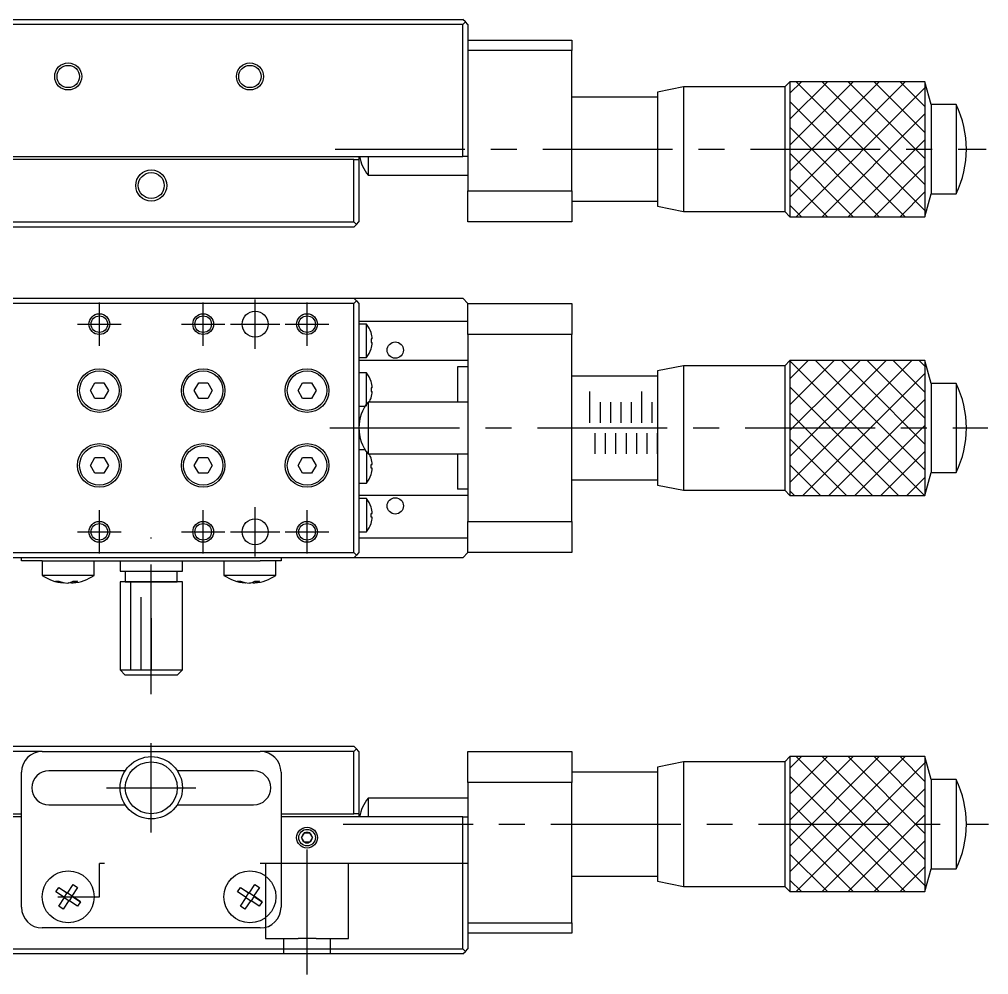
# Model space of a CAD drawing. Extents: x 15 to 335, y 9 to 115.
# Drawn here: x 83.7 to 177, y 23 to 115 of the extents above; entities that cross this region are included whole.
import ezdxf

# ---------------------------------------------------------------- set-up
doc = ezdxf.new("R2010")
doc.units = 0
doc.header["$LTSCALE"] = 10
doc.linetypes.add('CENTER', pattern=[2, 1.25, -0.25, 0.25, -0.25])
doc.linetypes.add('DASHED', pattern=[3.5, 2, -1.5])
doc.layers.get('0').update_dxf_attribs({"linetype": 'CONTINUOUS'})
doc.layers.add('12', color=7, linetype='CONTINUOUS')

msp = doc.modelspace()

# ---------------------------------------------------------------- linework, layer by layer
at = {"color": 7, "linetype": 'CONTINUOUS'}
for p, q in [((56.8935, 115), (126.3935, 115)), ((126.6435, 114.75), (126.3935, 115)), ((126.3935, 114.5), (56.8935, 114.5)), ((126.6435, 114.75), (126.3935, 114.5)), ((126.3935, 101.8), (126.3935, 114.5)), ((126.8935, 114.5), (126.6435, 114.75)), ((126.8935, 114.5), (126.8935, 112)), ((126.8935, 113), (136.8935, 113)), ((136.8935, 113), (136.8935, 112)), ((136.8935, 112), (126.8935, 112)), ((126.8935, 112), (126.8935, 103.5)), ((126.8935, 112), (126.8935, 103.5)), ((136.8935, 98.5), (136.8935, 112)), ((147.643499, 108.499996), (145.1435, 107.999997)), ((147.643499, 108.499996), (147.643499, 96.500004)), ((157.393504, 108.499996), (147.643499, 108.499996)), ((157.893506, 108.999999), (157.393504, 108.499996)), ((157.393504, 108.499996), (157.393504, 96.500004)), ((157.893506, 108.999999), (157.893506, 96.000001)), ((170.893507, 108.999999), (157.893506, 108.999999)), ((170.893507, 108.999999), (170.893507, 96.000001)), ((171.482995, 106.8), (170.893507, 108.999999)), ((145.1435, 107.5), (136.8935, 107.5)), ((145.1435, 107.999997), (145.1435, 97.000003)), ((171.482995, 106.8), (171.482995, 98.2)), ((173.893506, 106.8), (171.482995, 106.8)), ((173.893506, 106.8), (173.893506, 98.2)), ((126.8935, 103.5), (126.8935, 101.8)), ((126.8935, 103.5), (126.8935, 101.8)), ((56.8935, 101.8), (126.3935, 101.8)), ((116.3935, 101.8), (116.3935, 101.5)), ((117.271009, 101.8), (117.271009, 100.000004)), ((126.8935, 101.8), (126.3935, 101.8)), ((126.8935, 101.8), (126.8935, 98.5)), ((115.8935, 101.5), (56.8935, 101.5)), ((115.8935, 95.5), (115.8935, 101.5)), ((115.8935, 101.5), (116.3935, 101.5)), ((116.3935, 101.5), (116.3935, 95.5)), ((117.271009, 100.000004), (126.8935, 100.000004)), ((126.8935, 98.5), (136.8935, 98.5)), ((126.8935, 95.5), (126.8935, 98.5)), ((136.8935, 98.5), (136.8935, 95.5)), ((170.893507, 96.000001), (171.482995, 98.2)), ((171.482995, 98.2), (173.893506, 98.2)), ((136.8935, 97.5), (145.1435, 97.5)), ((145.1435, 97.000003), (147.643499, 96.500004)), ((147.643499, 96.500004), (157.393504, 96.500004)), ((157.393504, 96.500004), (157.893506, 96.000001)), ((56.8935, 95.5), (115.8935, 95.5)), ((115.8935, 95.5), (116.1435, 95.25)), ((116.1435, 95.25), (115.8935, 95)), ((116.1435, 95.25), (116.3935, 95.5)), ((136.8935, 95.5), (126.8935, 95.5)), ((157.893506, 96.000001), (170.893507, 96.000001)), ((115.8935, 95), (56.8935, 95)), ((56.8935, 88.15), (115.8935, 88.15)), ((115.8935, 88.15), (116.1435, 87.9)), ((115.8935, 88.15), (126.3935, 88.15)), ((116.1435, 87.9), (115.8935, 87.65)), ((116.1435, 87.9), (116.3935, 87.65)), ((126.8935, 87.65), (126.3935, 88.15)), ((115.8935, 87.65), (56.8935, 87.65)), ((115.8935, 63.65), (115.8935, 87.65)), ((116.3935, 87.65), (116.3935, 84.675)), ((126.8935, 87.65), (136.8935, 87.65)), ((126.8935, 84.65), (126.8935, 87.65)), ((136.8935, 87.65), (136.8935, 84.65)), ((116.3935, 85.95), (126.8935, 85.95)), ((117.114437, 85.65), (116.3935, 85.65)), ((117.114437, 84.05), (117.114437, 85.65)), ((116.3935, 84.675), (116.3935, 83.425)), ((117.114437, 82.45), (117.114437, 84.05)), ((117.566107, 84.837867), (117.560223, 84.834997)), ((117.566107, 84.837867), (117.560223, 84.834997)), ((117.680506, 84.23), (117.560223, 84.23)), ((117.560223, 84.23), (117.560223, 83.87)), ((126.8935, 84.65), (126.8935, 66.65)), ((136.8935, 84.65), (126.8935, 84.65)), ((136.8935, 66.65), (136.8935, 84.65)), ((116.3935, 83.425), (116.3935, 79.975)), ((117.560223, 83.87), (117.680506, 83.87)), ((117.560223, 83.265003), (117.566107, 83.262133)), ((117.560223, 83.265003), (117.566107, 83.262133)), ((116.3935, 82.45), (117.114437, 82.45)), ((126.8935, 82.15), (116.3935, 82.15)), ((157.893506, 82.149999), (157.393504, 81.649996)), ((157.893506, 82.149999), (157.893506, 69.150001)), ((170.893507, 82.149999), (157.893506, 82.149999)), ((170.893507, 82.149999), (170.893507, 69.150001)), ((171.482995, 79.95), (170.893507, 82.149999)), ((126.8935, 81.528775), (125.8935, 81.528775)), ((125.8935, 81.528775), (125.8935, 78.149996)), ((147.643499, 81.649996), (145.1435, 81.149997)), ((147.643499, 81.649996), (147.643499, 69.650004)), ((157.393504, 81.649996), (147.643499, 81.649996)), ((157.393504, 81.649996), (157.393504, 69.650004)), ((117.114437, 80.95), (116.3935, 80.95)), ((117.114437, 77.75), (117.114437, 80.95)), ((145.1435, 80.65), (136.8935, 80.65)), ((145.1435, 81.149997), (145.1435, 70.150003)), ((90.527474, 79.25), (90.960487, 80)), ((90.960487, 80), (91.826512, 80)), ((91.826512, 80), (92.259525, 79.25)), ((100.527474, 79.25), (100.960487, 80)), ((100.960487, 80), (101.826512, 80)), ((101.826512, 80), (102.259525, 79.25)), ((110.527474, 79.25), (110.960487, 80)), ((110.960487, 80), (111.826512, 80)), ((111.826512, 80), (112.259525, 79.25)), ((116.3935, 79.975), (116.3935, 78.725)), ((117.566107, 80.137867), (117.560223, 80.134997)), ((117.680506, 79.53), (117.560223, 79.53)), ((117.560223, 79.53), (117.560223, 79.17)), ((171.482995, 79.95), (171.482995, 71.35)), ((173.893506, 79.95), (171.482995, 79.95)), ((173.893506, 79.95), (173.893506, 71.35)), ((90.960487, 78.5), (90.527474, 79.25)), ((91.826512, 78.5), (90.960487, 78.5)), ((92.259525, 79.25), (91.826512, 78.5)), ((100.960487, 78.5), (100.527474, 79.25)), ((101.826512, 78.5), (100.960487, 78.5)), ((102.259525, 79.25), (101.826512, 78.5)), ((110.960487, 78.5), (110.527474, 79.25)), ((111.826512, 78.5), (110.960487, 78.5)), ((112.259525, 79.25), (111.826512, 78.5)), ((116.3935, 78.725), (116.3935, 72.575)), ((117.560223, 79.17), (117.680506, 79.17)), ((117.560223, 78.565003), (117.566107, 78.562133)), ((116.3935, 77.75), (116.989101, 77.75)), ((117.271009, 78.149996), (117.271009, 73.150004)), ((126.8935, 78.149996), (117.271009, 78.149996)), ((116.989098, 73.55), (116.3935, 73.55)), ((117.114437, 73.359213), (117.114437, 70.35)), ((117.271009, 73.150004), (126.8935, 73.150004)), ((125.8935, 73.150004), (125.8935, 69.771225)), ((90.527474, 72.05), (90.960487, 72.8)), ((90.960487, 71.3), (90.527474, 72.05)), ((90.960487, 72.8), (91.826512, 72.8)), ((91.826512, 72.8), (92.259525, 72.05)), ((92.259525, 72.05), (91.826512, 71.3)), ((100.527474, 72.05), (100.960487, 72.8)), ((100.960487, 71.3), (100.527474, 72.05)), ((100.960487, 72.8), (101.826512, 72.8)), ((101.826512, 72.8), (102.259525, 72.05)), ((102.259525, 72.05), (101.826512, 71.3)), ((110.527474, 72.05), (110.960487, 72.8)), ((110.960487, 71.3), (110.527474, 72.05)), ((110.960487, 72.8), (111.826512, 72.8)), ((111.826512, 72.8), (112.259525, 72.05)), ((112.259525, 72.05), (111.826512, 71.3)), ((116.3935, 72.575), (116.3935, 71.325)), ((117.560223, 72.734997), (117.566107, 72.737867)), ((117.560223, 72.13), (117.680506, 72.13)), ((117.560223, 71.77), (117.560223, 72.13)), ((91.826512, 71.3), (90.960487, 71.3)), ((101.826512, 71.3), (100.960487, 71.3)), ((111.826512, 71.3), (110.960487, 71.3)), ((116.3935, 71.325), (116.3935, 67.875)), ((117.680506, 71.77), (117.560223, 71.77)), ((117.566107, 71.162133), (117.560223, 71.165003)), ((170.893507, 69.150001), (171.482995, 71.35)), ((171.482995, 71.35), (173.893506, 71.35)), ((116.3935, 70.35), (117.114437, 70.35)), ((136.8935, 70.65), (145.1435, 70.65)), ((145.1435, 70.150003), (147.643499, 69.650004)), ((126.8935, 69.15), (116.3935, 69.15)), ((126.8935, 69.771225), (125.8935, 69.771225)), ((147.643499, 69.650004), (157.393504, 69.650004)), ((157.393504, 69.650004), (157.893506, 69.150001)), ((157.893506, 69.150001), (170.893507, 69.150001)), ((117.114437, 68.85), (116.3935, 68.85)), ((117.114437, 68.85), (117.114437, 67.25)), ((116.3935, 67.875), (116.3935, 66.625)), ((117.114437, 67.25), (117.114437, 65.65)), ((117.560223, 68.034997), (117.566107, 68.037867)), ((117.560223, 68.034997), (117.566107, 68.037867)), ((117.560223, 67.43), (117.680506, 67.43)), ((117.560223, 67.07), (117.560223, 67.43)), ((116.3935, 66.625), (116.3935, 63.65)), ((117.680506, 67.07), (117.560223, 67.07)), ((117.566107, 66.462133), (117.560223, 66.465003)), ((117.566107, 66.462133), (117.560223, 66.465003)), ((126.8935, 66.65), (136.8935, 66.65)), ((126.8935, 63.65), (126.8935, 66.65)), ((136.8935, 66.65), (136.8935, 63.65)), ((116.3935, 65.65), (117.114437, 65.65)), ((126.8935, 65.05), (116.3935, 65.05)), ((56.8935, 63.65), (115.8935, 63.65)), ((115.8935, 63.65), (116.1435, 63.4)), ((116.3935, 63.65), (116.1435, 63.4)), ((126.3935, 63.15), (126.8935, 63.65)), ((136.8935, 63.65), (126.8935, 63.65)), ((85.8935, 63.15), (56.8935, 63.15)), ((83.8935, 62.85), (83.8935, 63.15)), ((85.8935, 62.85), (83.8935, 62.85)), ((106.8935, 63.15), (85.8935, 63.15)), ((106.8935, 63.15), (85.8935, 63.15)), ((85.8935, 62.85), (87.3185, 62.85)), ((85.8935, 62.85), (85.8935, 61.458343)), ((87.3185, 62.85), (89.4685, 62.85)), ((89.4685, 62.85), (104.8185, 62.85)), ((90.8935, 61.458343), (90.8935, 62.85)), ((93.3935, 62.85), (93.3935, 61.85)), ((99.3935, 61.85), (99.3935, 62.85)), ((103.3935, 62.85), (103.3935, 61.458343)), ((104.8185, 62.85), (106.8935, 62.85)), ((115.8935, 63.15), (106.8935, 63.15)), ((108.8935, 62.85), (106.8935, 62.85)), ((108.3935, 61.458343), (108.3935, 62.85)), ((108.8935, 63.15), (108.8935, 62.85)), ((116.1435, 63.4), (115.8935, 63.15)), ((126.3935, 63.15), (115.8935, 63.15)), ((93.3935, 61.85), (99.3935, 61.85)), ((93.8935, 61.85), (93.8935, 60.85)), ((98.8935, 60.85), (98.8935, 61.85)), ((90.8935, 61.458343), (85.8935, 61.458343)), ((87.200431, 60.887419), (87.487398, 60.887419)), ((87.558065, 60.784807), (87.200431, 60.887419)), ((87.487398, 60.887419), (87.899712, 60.772987)), ((87.922365, 60.724731), (87.558065, 60.784807)), ((87.899712, 60.772987), (88.320159, 60.715047)), ((88.033193, 60.715047), (87.922365, 60.724731)), ((88.033193, 60.715047), (88.033193, 60.74832)), ((88.320159, 60.715047), (88.59839, 60.772987)), ((88.46684, 60.715047), (88.3935, 60.724731)), ((88.753807, 60.74832), (88.46684, 60.715047)), ((88.46684, 60.715047), (88.46684, 60.738393)), ((88.59839, 60.772987), (88.87124, 60.887419)), ((88.753807, 60.715047), (88.753807, 60.830937)), ((89.032038, 60.772987), (88.753807, 60.715047)), ((88.753807, 60.715047), (88.864635, 60.724731)), ((88.87124, 60.887419), (89.304887, 60.887419)), ((89.304887, 60.887419), (89.032038, 60.772987)), ((93.8935, 60.85), (93.3935, 60.85)), ((99.3935, 60.85), (93.3935, 60.85)), ((93.3935, 60.85), (93.3935, 52.35)), ((98.8935, 60.85), (93.8935, 60.85)), ((93.8935, 60.85), (98.8935, 60.85)), ((99.3935, 60.85), (98.8935, 60.85)), ((99.3935, 52.35), (99.3935, 60.85)), ((108.3935, 61.458343), (103.3935, 61.458343)), ((104.700431, 60.887419), (104.987398, 60.887419)), ((105.058065, 60.784807), (104.700431, 60.887419)), ((104.987398, 60.887419), (105.399712, 60.772987)), ((105.422365, 60.724731), (105.058065, 60.784807)), ((105.399712, 60.772987), (105.820159, 60.715047)), ((105.533193, 60.715047), (105.422365, 60.724731)), ((105.533193, 60.715047), (105.533193, 60.74832)), ((105.820159, 60.715047), (106.09839, 60.772987)), ((105.96684, 60.715047), (105.8935, 60.724731)), ((106.253807, 60.74832), (105.96684, 60.715047)), ((105.96684, 60.715047), (105.96684, 60.738393)), ((106.09839, 60.772987), (106.37124, 60.887419)), ((106.253807, 60.715047), (106.253807, 60.830937)), ((106.532038, 60.772987), (106.253807, 60.715047)), ((106.253807, 60.715047), (106.364635, 60.724731)), ((106.37124, 60.887419), (106.804887, 60.887419)), ((106.804887, 60.887419), (106.532038, 60.772987)), ((93.3935, 52.35), (96.3935, 52.35)), ((93.3935, 52.35), (93.8935, 51.85)), ((96.3935, 52.35), (99.3935, 52.35)), ((98.8935, 51.85), (99.3935, 52.35)), ((96.3935, 51.85), (93.8935, 51.85)), ((98.8935, 51.85), (96.3935, 51.85)), ((56.8935, 45), (115.8935, 45)), ((115.8935, 45), (116.1435, 44.75)), ((85.8935, 44.5), (56.8935, 44.5)), ((85.8935, 44.5), (106.8935, 44.5)), ((115.8935, 44.5), (106.8935, 44.5)), ((116.1435, 44.75), (115.8935, 44.5)), ((115.8935, 38.5), (115.8935, 44.5)), ((116.3935, 44.5), (116.1435, 44.75)), ((116.3935, 44.5), (116.3935, 38.5)), ((126.8935, 44.5), (136.8935, 44.5)), ((126.8935, 41.5), (126.8935, 44.5)), ((136.8935, 44.5), (136.8935, 41.5)), ((157.893506, 43.999999), (157.393504, 43.499996)), ((157.893506, 43.999999), (157.893506, 31.000001)), ((170.893507, 43.999999), (157.893506, 43.999999)), ((170.893507, 43.999999), (170.893507, 31.000001)), ((171.482995, 41.8), (170.893507, 43.999999)), ((147.643499, 43.499996), (145.1435, 42.999997)), ((145.1435, 42.999997), (145.1435, 32.000003)), ((147.643499, 43.499996), (147.643499, 31.500004)), ((157.393504, 43.499996), (147.643499, 43.499996)), ((157.393504, 43.499996), (157.393504, 31.500004)), ((83.8935, 29.5), (83.8935, 42.5)), ((93.888006, 42.65), (86.5435, 42.65)), ((106.2435, 42.65), (98.898994, 42.65)), ((108.8935, 42.5), (108.8935, 29.5)), ((145.1435, 42.5), (136.8935, 42.5)), ((136.8935, 41.5), (126.8935, 41.5)), ((126.8935, 41.5), (126.8935, 38.2)), ((136.8935, 28), (136.8935, 41.5)), ((171.482995, 41.8), (171.482995, 33.2)), ((173.893506, 41.8), (171.482995, 41.8)), ((173.893506, 41.8), (173.893506, 33.2)), ((86.5435, 39.35), (93.888006, 39.35)), ((98.898994, 39.35), (106.2435, 39.35)), ((117.271009, 39.999996), (117.271009, 38.2)), ((126.8935, 39.999996), (117.271009, 39.999996)), ((56.8935, 38.5), (83.8935, 38.5)), ((108.8935, 38.5), (115.8935, 38.5)), ((116.3935, 38.5), (115.8935, 38.5)), ((116.3935, 38.5), (116.3935, 38.2)), ((83.8935, 38.2), (56.8935, 38.2)), ((126.3935, 38.2), (108.8935, 38.2)), ((126.3935, 25.5), (126.3935, 38.2)), ((126.3935, 38.2), (126.8935, 38.2)), ((126.8935, 38.2), (126.8935, 36.5)), ((126.8935, 38.2), (126.8935, 36.5)), ((111.133692, 36.65), (110.873884, 36.2)), ((110.894816, 36.236254), (111.112761, 36.613746)), ((111.112761, 36.613746), (111.133692, 36.65)), ((111.133692, 36.65), (111.175555, 36.65)), ((111.653307, 36.65), (111.133692, 36.65)), ((111.175555, 36.65), (111.611445, 36.65)), ((111.611445, 36.65), (111.653307, 36.65)), ((111.653307, 36.65), (111.674239, 36.613746)), ((111.913115, 36.2), (111.653307, 36.65)), ((111.674239, 36.613746), (111.892184, 36.236254)), ((126.8935, 36.5), (126.8935, 28)), ((126.8935, 36.5), (126.8935, 28)), ((110.873884, 36.2), (110.894816, 36.236254)), ((110.894816, 36.163746), (110.873884, 36.2)), ((111.112761, 35.786254), (110.894816, 36.163746)), ((111.133692, 35.75), (111.112761, 35.786254)), ((111.175555, 35.75), (111.133692, 35.75)), ((111.611445, 35.75), (111.175555, 35.75)), ((111.653307, 35.75), (111.611445, 35.75)), ((111.674239, 35.786254), (111.653307, 35.75)), ((111.892184, 36.163746), (111.674239, 35.786254)), ((111.892184, 36.236254), (111.913115, 36.2)), ((111.913115, 36.2), (111.892184, 36.163746)), ((170.893507, 31.000001), (171.482995, 33.2)), ((171.482995, 33.2), (173.893506, 33.2)), ((136.8935, 32.5), (145.1435, 32.5)), ((145.1435, 32.000003), (147.643499, 31.500004)), ((87.200431, 30.97774), (87.487398, 31.411387)), ((88.033193, 30.42666), (87.200431, 30.97774)), ((87.487398, 31.411387), (88.320159, 30.860307)), ((87.487398, 31.411387), (88.285655, 30.88314)), ((87.998688, 30.449493), (88.285655, 30.88314)), ((88.285655, 30.88314), (88.320159, 30.860307)), ((88.320159, 30.860307), (88.87124, 31.693068)), ((88.342992, 30.894811), (88.77664, 30.607845)), ((89.304887, 31.406102), (88.753807, 30.57334)), ((88.87124, 31.693068), (89.304887, 31.406102)), ((104.700431, 30.97774), (104.987398, 31.411387)), ((105.533193, 30.42666), (104.700431, 30.97774)), ((104.987398, 31.411387), (105.820159, 30.860307)), ((104.987398, 31.411387), (105.785655, 30.88314)), ((105.498688, 30.449493), (105.785655, 30.88314)), ((105.785655, 30.88314), (105.820159, 30.860307)), ((105.820159, 30.860307), (106.37124, 31.693068)), ((105.842992, 30.894811), (106.27664, 30.607845)), ((106.804887, 31.406102), (106.253807, 30.57334)), ((106.37124, 31.693068), (106.804887, 31.406102)), ((147.643499, 31.500004), (157.393504, 31.500004)), ((157.393504, 31.500004), (157.893506, 31.000001)), ((157.893506, 31.000001), (170.893507, 31.000001)), ((87.482112, 29.593898), (88.033193, 30.42666)), ((88.46684, 30.139693), (87.91576, 29.306932)), ((88.444007, 30.105189), (88.010359, 30.392155)), ((89.299601, 29.588613), (88.46684, 30.139693)), ((88.788311, 30.550507), (88.501344, 30.11686)), ((88.753807, 30.57334), (89.586568, 30.02226)), ((88.753807, 30.57334), (88.788311, 30.550507)), ((89.586568, 30.02226), (88.788311, 30.550507)), ((89.586568, 30.02226), (89.299601, 29.588613)), ((104.982112, 29.593898), (105.533193, 30.42666)), ((105.96684, 30.139693), (105.41576, 29.306932)), ((105.944007, 30.105189), (105.510359, 30.392155)), ((106.799601, 29.588613), (105.96684, 30.139693)), ((106.288311, 30.550507), (106.001344, 30.11686)), ((106.253807, 30.57334), (107.086568, 30.02226)), ((106.253807, 30.57334), (106.288311, 30.550507)), ((107.086568, 30.02226), (106.288311, 30.550507)), ((107.086568, 30.02226), (106.799601, 29.588613)), ((87.91576, 29.306932), (87.482112, 29.593898)), ((105.41576, 29.306932), (104.982112, 29.593898)), ((106.8935, 27.5), (85.8935, 27.5)), ((126.8935, 28), (136.8935, 28)), ((126.8935, 28), (126.8935, 25.5)), ((136.8935, 28), (136.8935, 27)), ((136.8935, 27), (126.8935, 27)), ((56.8935, 25.5), (126.3935, 25.5)), ((126.3935, 25.5), (126.6435, 25.25)), ((126.3935, 25), (126.6435, 25.25)), ((126.6435, 25.25), (126.8935, 25.5)), ((126.3935, 25), (56.8935, 25))]:
    msp.add_line(p, q, dxfattribs=at)
at = {"color": 3, "linetype": 'CONTINUOUS'}
for p, q in [((157.893506, 107.893506), (158.999999, 108.999999)), ((157.893506, 105.393506), (161.499999, 108.999999)), ((157.893506, 102.893506), (163.999999, 108.999999)), ((157.893506, 100.393506), (166.499999, 108.999999)), ((157.893506, 97.893506), (168.999999, 108.999999)), ((158.500001, 108.999999), (170.893507, 96.606493)), ((158.500001, 96.000001), (170.893507, 108.393507)), ((161.000001, 108.999999), (170.893507, 99.106493)), ((163.500001, 108.999999), (170.893507, 101.606493)), ((166.000001, 108.999999), (170.893507, 104.106493)), ((168.500001, 108.999999), (170.893507, 106.606493)), ((157.893506, 107.106494), (168.999999, 96.000001)), ((161.000001, 96.000001), (170.893507, 105.893507)), ((157.893506, 104.606494), (166.499999, 96.000001)), ((163.500001, 96.000001), (170.893507, 103.393507)), ((157.893506, 102.106494), (163.999999, 96.000001)), ((166.000001, 96.000001), (170.893507, 100.893507)), ((157.893506, 99.606494), (161.499999, 96.000001)), ((168.500001, 96.000001), (170.893507, 98.393507)), ((157.893506, 97.106494), (158.999999, 96.000001)), ((157.893506, 80.393506), (159.649999, 82.149999)), ((160, 80), (162.149999, 82.149999)), ((160.350001, 82.149999), (162.5, 80)), ((162.5, 80), (164.649999, 82.149999)), ((162.850001, 82.149999), (165, 80)), ((165, 80), (167.149999, 82.149999)), ((165.350001, 82.149999), (167.5, 80)), ((167.5, 80), (169.649999, 82.149999)), ((167.850001, 82.149999), (170, 80)), ((170.350001, 82.149999), (170.893507, 81.606493)), ((157.893506, 82.106494), (160, 80)), ((170, 80), (170.893507, 80.893507)), ((157.893506, 77.893506), (160, 80)), ((157.893506, 75.393506), (162.5, 80)), ((157.893506, 72.893506), (165, 80)), ((157.893506, 70.393506), (167.5, 80)), ((157.893506, 79.606494), (168.349999, 69.150001)), ((159.150001, 69.150001), (170, 80)), ((160, 80), (170.849999, 69.150001)), ((162.5, 80), (170.893507, 71.606493)), ((165, 80), (170.893507, 74.106493)), ((167.5, 80), (170.893507, 76.606493)), ((170, 80), (170.893507, 79.106493)), ((138.6435, 76.15), (138.6435, 79.15)), ((143.6435, 76.15), (143.6435, 79.15)), ((139.6435, 76.15), (139.6435, 78.15)), ((140.6435, 76.15), (140.6435, 78.15)), ((141.6435, 76.15), (141.6435, 78.15)), ((142.6435, 76.15), (142.6435, 78.15)), ((144.6435, 76.15), (144.6435, 78.15)), ((161.650001, 69.150001), (170.893507, 78.393507)), ((157.893506, 77.106494), (165.849999, 69.150001)), ((164.150001, 69.150001), (170.893507, 75.893507)), ((139.1435, 73.15), (139.1435, 75.15)), ((140.1435, 73.15), (140.1435, 75.15)), ((141.1435, 73.15), (141.1435, 75.15)), ((142.1435, 73.15), (142.1435, 75.15)), ((143.1435, 73.15), (143.1435, 75.15)), ((144.1435, 73.15), (144.1435, 75.15)), ((145.1435, 73.15), (145.1435, 75.15)), ((157.893506, 74.606494), (163.349999, 69.150001)), ((166.650001, 69.150001), (170.893507, 73.393507)), ((157.893506, 72.106494), (160.849999, 69.150001)), ((169.150001, 69.150001), (170.893507, 70.893507)), ((157.893506, 69.606494), (158.349999, 69.150001)), ((94.3935, 60.85), (94.3935, 52.35)), ((95.3935, 59.35), (95.3935, 52.35)), ((96.3935, 57.35), (96.3935, 52.35)), ((157.893506, 42.893506), (158.999999, 43.999999)), ((157.893506, 40.393506), (161.499999, 43.999999)), ((157.893506, 37.893506), (163.999999, 43.999999)), ((157.893506, 35.393506), (166.499999, 43.999999)), ((157.893506, 32.893506), (168.999999, 43.999999)), ((158.500001, 43.999999), (170.893507, 31.606493)), ((161.000001, 43.999999), (170.893507, 34.106493)), ((163.500001, 43.999999), (170.893507, 36.606493)), ((166.000001, 43.999999), (170.893507, 39.106493)), ((168.500001, 43.999999), (170.893507, 41.606493)), ((158.500001, 31.000001), (170.893507, 43.393507)), ((157.893506, 42.106494), (168.999999, 31.000001)), ((161.000001, 31.000001), (170.893507, 40.893507)), ((157.893506, 39.606494), (166.499999, 31.000001)), ((163.500001, 31.000001), (170.893507, 38.393507)), ((157.893506, 37.106494), (163.999999, 31.000001)), ((166.000001, 31.000001), (170.893507, 35.893507)), ((157.893506, 34.606494), (161.499999, 31.000001)), ((168.500001, 31.000001), (170.893507, 33.393507)), ((157.893506, 32.106494), (158.999999, 31.000001))]:
    msp.add_line(p, q, dxfattribs=at)
at = {"color": 3, "linetype": 'DASHED'}
for p, q in [((112.193472, 36.643821), (112.1935, 36.642428)), ((112.140465, 35.89001), (112.137396, 35.901211)), ((126.8935, 33.7), (91.3935, 33.7)), ((91.3935, 30.5), (91.3935, 33.7)), ((107.3935, 33.7), (107.3935, 26.5)), ((115.3935, 26.5), (115.3935, 33.7)), ((61.3935, 30.5), (87.3935, 30.5)), ((87.3935, 30.5), (91.3935, 30.5)), ((107.3935, 26.5), (110.52751, 26.5)), ((109.1435, 26.5), (109.1435, 25)), ((110.967297, 26.5), (110.52751, 26.5)), ((111.833287, 26.5), (110.967297, 26.5)), ((112.25949, 26.5), (111.833287, 26.5)), ((112.25949, 26.5), (115.3935, 26.5)), ((113.6435, 25), (113.6435, 26.5))]:
    msp.add_line(p, q, dxfattribs=at)
at = {"color": 3, "linetype": 'CONTINUOUS'}
for centre, radius in [((88.3935, 109.5), 1.3), ((105.8935, 109.5), 1.3), ((96.3935, 99), 1.5), ((91.3935, 85.65), 1), ((101.3935, 85.65), 1), ((111.3935, 85.65), 1), ((91.3935, 65.65), 1), ((101.3935, 65.65), 1), ((111.3935, 65.65), 1), ((111.3935, 36.2), 1)]:
    msp.add_circle(centre, radius, dxfattribs=at)
at = {"color": 7, "linetype": 'CONTINUOUS'}
for centre, radius in [((88.3935, 109.5), 1.075), ((105.8935, 109.5), 1.075), ((96.3935, 99), 1.25), ((106.3935, 85.65), 1.25), ((91.3935, 85.65), 0.8), ((101.3935, 85.65), 0.8), ((111.3935, 85.65), 0.8), ((119.8935, 83.15), 0.7835), ((91.3935, 79.25), 2.1), ((101.3935, 79.25), 2.1), ((111.3935, 79.25), 2.1), ((91.3935, 79.25), 1.9), ((101.3935, 79.25), 1.9), ((111.3935, 79.25), 1.9), ((91.3935, 72.05), 2.1), ((91.3935, 72.05), 1.9), ((101.3935, 72.05), 2.1), ((101.3935, 72.05), 1.9), ((111.3935, 72.05), 2.1), ((111.3935, 72.05), 1.9), ((119.8935, 68.15), 0.7835), ((91.3935, 65.65), 0.8), ((101.3935, 65.65), 0.8), ((106.3935, 65.65), 1.25), ((111.3935, 65.65), 0.8), ((96.3935, 41), 3), ((96.3935, 41), 2.5), ((111.3935, 36.2), 0.8), ((88.3935, 30.5), 2.5), ((105.8935, 30.5), 2.5)]:
    msp.add_circle(centre, radius, dxfattribs=at)
for centre, radius, start, end in [((165.148505, 102.5), 9.745001, 333.816209, 26.183791), ((120.393504, 102.5), 3.999997, 190.078667, 218.682189), ((115.1935, 84.05), 2.5, 18.369665, 39.791819), ((115.1935, 84.05), 2.493512, 4.139631, 18.349691), ((115.1935, 84.05), 2.5, 320.208181, 341.630335), ((115.1935, 84.05), 2.493512, 341.650309, 355.860369), ((115.1935, 79.35), 2.5, 18.369665, 39.791819), ((115.1935, 79.35), 2.493512, 4.139631, 18.349691), ((165.148505, 75.649998), 9.745001, 333.816215, 26.183798), ((115.1935, 79.35), 2.5, 331.314493, 341.630335), ((115.1935, 79.35), 2.493512, 341.650309, 355.860369), ((120.393504, 75.649997), 3.999997, 141.317795, 180), ((120.393504, 75.649997), 3.999997, 180, 218.682173), ((115.1935, 71.95), 2.5, 18.369665, 28.685507), ((115.1935, 71.95), 2.493512, 4.139631, 18.349691), ((115.1935, 71.95), 2.5, 320.208181, 341.630335), ((115.1935, 71.95), 2.493512, 341.650309, 355.860369), ((115.1935, 67.25), 2.5, 18.369665, 39.791819), ((115.1935, 67.25), 2.493512, 4.139631, 18.349691), ((115.1935, 67.25), 2.5, 320.208181, 341.630335), ((115.1935, 67.25), 2.493512, 341.650309, 355.860369), ((88.3935, 65.2), 4.5, 236.251011, 263.99031), ((88.3935, 65.2), 4.5, 276.00969, 303.748989), ((105.8935, 65.2), 4.5, 236.251011, 263.99031), ((105.8935, 65.2), 4.5, 276.00969, 303.748989), ((85.8935, 42.5), 2, 90, 180), ((106.8935, 42.5), 2, 0, 90), ((86.5435, 41), 1.65, 90, 270), ((106.2435, 41), 1.65, 270, 90), ((165.148505, 37.5), 9.745001, 333.816209, 26.183791), ((120.393504, 37.5), 3.999997, 141.317811, 169.921333), ((111.3935, 36.2), 0.5, 124.158067, 175.841933), ((111.3935, 36.2), 0.5, 64.158067, 115.841933), ((111.3935, 36.2), 0.5, 4.158067, 55.841933), ((111.3935, 36.2), 0.5, 184.158067, 235.841933), ((111.3935, 36.2), 0.5, 244.158067, 295.841933), ((111.3935, 36.2), 0.5, 304.158067, 355.841933), ((85.8935, 29.5), 2, 180, 270), ((106.8935, 29.5), 2, 270, 0)]:
    msp.add_arc(centre, radius, start, end, dxfattribs=at)
at = {"layer": '12', "color": 1, "linetype": 'CENTER'}
for p, q in [((114.1, 102.5), (176.78, 102.5)), ((91.3935, 83.55), (91.3935, 87.75)), ((101.3935, 83.55), (101.3935, 87.75)), ((106.3935, 83.275), (106.3935, 88.025)), ((111.3935, 83.55), (111.3935, 87.75)), ((89.2935, 85.65), (93.4935, 85.65)), ((99.2935, 85.65), (103.4935, 85.65)), ((104.0185, 85.65), (108.7685, 85.65)), ((109.2935, 85.65), (113.4935, 85.65)), ((113.59, 75.65), (176.95, 75.65)), ((91.3935, 63.55), (91.3935, 67.75)), ((101.3935, 63.55), (101.3935, 67.75)), ((106.3935, 63.275), (106.3935, 68.025)), ((111.3935, 63.55), (111.3935, 67.75)), ((89.2935, 65.65), (93.4935, 65.65)), ((99.2935, 65.65), (103.4935, 65.65)), ((104.0185, 65.65), (108.7685, 65.65)), ((109.2935, 65.65), (113.4935, 65.65)), ((96.3935, 50.01), (96.3935, 65.12)), ((96.3935, 36.7), (96.3935, 45.3)), ((92.0935, 41), (100.6935, 41)), ((114.88, 37.5), (177.03, 37.5)), ((111.3935, 23.01), (111.3935, 35.06))]:
    msp.add_line(p, q, dxfattribs=at)

doc.saveas('drawing.dxf')
